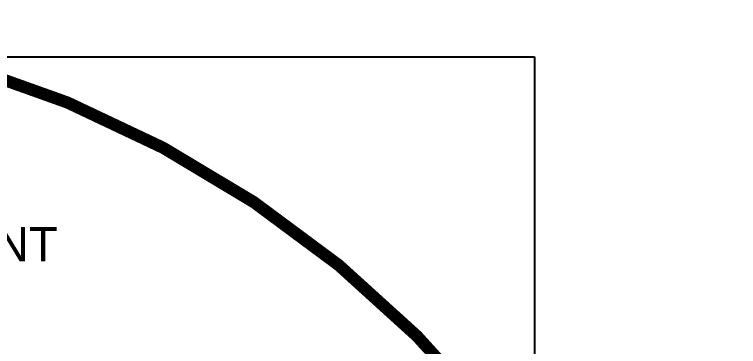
# Model space of a CAD drawing. Header units: inches. Extents: x -8 to 384, y -12 to 64.
# Drawn here: x 22.54 to 37.66, y 29.05 to 35.99 of the extents above; entities that cross this region are included whole.
import ezdxf

# ---------------------------------------------------------------- set-up
doc = ezdxf.new("R2010")
doc.units = ezdxf.units.IN
for name, color, linetype in [('Board_outline', 216, 'Continuous'), ('Bottom Layer', 5, 'Continuous'), ('Top Layer', 1, 'Continuous'), ('Top Overlay', 2, 'Continuous')]:
    doc.layers.add(name, color=color, linetype=linetype)
doc.styles.add('Arial', font='', dxfattribs={"height": 0.2})
doc.styles.get('Arial').set_extended_font_data('Arial')

msp = doc.modelspace()

# ---------------------------------------------------------------- linework, layer by layer
at = {"layer": 'Board_outline'}
msp.add_lwpolyline([(37.537, 13.36, 0.254, 0.254, 1), (-7.463, 13.36, 0.254, 0.254, 1)], format="xyseb", close=True, dxfattribs=at)
at = {"layer": 'Bottom Layer'}
for p, q in [((-3.226, 35.103), (33.401, 35.103)), ((33.401, 35.103), (33.401, 26.899))]:
    msp.add_line(p, q, dxfattribs=at)
at = {"layer": 'Top Layer'}
for p, q in [((-3.226, 35.103), (33.401, 35.103)), ((33.401, 35.103), (33.401, 26.899))]:
    msp.add_line(p, q, dxfattribs=at)

# ---------------------------------------------------------------- texts
at = {"layer": 'Top Overlay', "style": 'Arial'}
msp.add_text('ANT', height=0.7112, dxfattribs=at).set_placement((21.455, 30.836))

doc.saveas('drawing.dxf')
